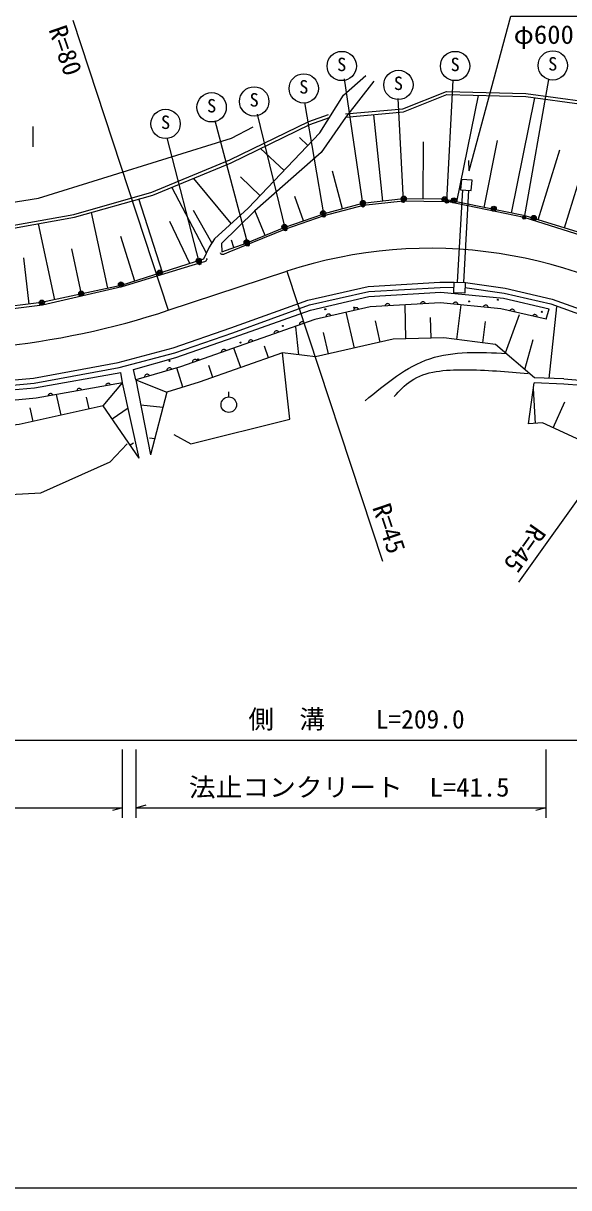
# Model space of a CAD drawing. Units: millimetres, scale not verified. Extents: x 40000 to 680000, y 20000 to 380000.
# Drawn here: x 177910 to 231461, y 205000 to 319398 of the extents above; entities that cross this region are included whole.
import ezdxf
from ezdxf.enums import TextEntityAlignment as Align

# ---------------------------------------------------------------- set-up
doc = ezdxf.new("R2010")
doc.units = ezdxf.units.MM
doc.header["$LTSCALE"] = 1000
doc.layers.add('M-BGD', color=7, linetype='Continuous', lineweight=25)
doc.layers.add('M-TTL-BAND', color=7, linetype='Continuous', lineweight=25)
doc.styles.add('ＭＳ ゴシック', font='')
doc.styles.get('ＭＳ ゴシック').set_extended_font_data('MS Gothic')

msp = doc.modelspace()

# ---------------------------------------------------------------- linework, layer by layer
at = {"layer": 'M-BGD'}
for p, q in [((182767, 319696), (192149, 291201)), ((211268, 301496), (209458, 313951)), ((219511, 301880), (220104, 313816)), ((229488, 313861), (227084, 300306)), ((220466, 301847), (222590, 312319)), ((205533, 311605), (207403, 300497)), ((214691, 312011), (215199, 301927)), ((225830, 300759), (228127, 312087)), ((203644, 299159), (200896, 310474)), ((213222, 301923), (212321, 310409)), ((231057, 299295), (234584, 310788)), ((178877, 307250), (178877, 309250)), ((196709, 309859), (199949, 297646)), ((195212, 295830), (192049, 308146)), ((205859, 307389), (205030, 308178)), ((217182, 302128), (217207, 307739)), ((223148, 301303), (224480, 307873)), ((203510, 304923), (201213, 307110)), ((228466, 300090), (230578, 306970)), ((221673, 304894), (221663, 305932)), ((201161, 302457), (199221, 304304)), ((209260, 301182), (208263, 304867)), ((195887, 296814), (192510, 303220)), ((198328, 299724), (194668, 304161)), ((191564, 294928), (189267, 302137)), ((205411, 299994), (204585, 302371)), ((221035, 303033), (220519, 293957)), ((221634, 302990), (221118, 293916)), ((196417, 297818), (194623, 300993)), ((200642, 300983), (197373, 297759)), ((201651, 298565), (200650, 300990)), ((211268, 301496), (207403, 300497)), ((215199, 301927), (211268, 301496)), ((219262, 301859), (215199, 301927)), ((219762, 301851), (219262, 301859)), ((227084, 300306), (219511, 301880)), ((186216, 293359), (184619, 300814)), ((194261, 295787), (192304, 299937)), ((207403, 300497), (203644, 299159)), ((234821, 297873), (227084, 300306)), ((180999, 292242), (179400, 299706)), ((203644, 299159), (198094, 296904)), ((188868, 294068), (187474, 298444)), ((198593, 297368), (198340, 298076)), ((178498, 291817), (177948, 296357)), ((183608, 292800), (182660, 297224)), ((198094, 296904), (197630, 296716)), ((195212, 295830), (187570, 293497)), ((195690, 295976), (195212, 295830)), ((192149, 291201), (203790, 295033)), ((203790, 295033), (213171, 266538)), ((187570, 293497), (179797, 291716)), ((179797, 291716), (175871, 291210)), ((215476, 288395), (215388, 291735)), ((220473, 288330), (220907, 291727)), ((210419, 287491), (209615, 291014)), ((225241, 287024), (226639, 290804)), ((229241, 290317), (229533, 291343)), ((229548, 284513), (230285, 291546)), ((204976, 286820), (204677, 289568)), ((212962, 288072), (212485, 290165)), ((217959, 288460), (217906, 290506)), ((223017, 288005), (223283, 290091)), ((207876, 286911), (207393, 289025)), ((226571, 264503), (243990, 288929)), ((227146, 285387), (227968, 288317)), ((199257, 285574), (198582, 287484)), ((201984, 286538), (201578, 287686)), ((187653, 284071), (187483, 285098)), ((188971, 284382), (188729, 285392)), ((193585, 283646), (193000, 285562)), ((196530, 284610), (196122, 285765)), ((185738, 281830), (187653, 284071)), ((189301, 276685), (187653, 284071)), ((188971, 284382), (192004, 283163)), ((188971, 284382), (190398, 276994)), ((227517, 280052), (228080, 284069)), ((181626, 280905), (181174, 282916)), ((184368, 281522), (184113, 282654)), ((192004, 283163), (190398, 276994)), ((198085, 282685), (198085, 283205)), ((228199, 280091), (228002, 283513)), ((178885, 280289), (178589, 281607)), ((189301, 276685), (185738, 281830)), ((186629, 280544), (188198, 281630)), ((191607, 281637), (189456, 281873)), ((229930, 279653), (231085, 282193)), ((188410, 277971), (188724, 278189)), ((190812, 278585), (190289, 278642)), ((110017, 248983), (374476, 248983)), ((187653, 241337), (187653, 248041)), ((188971, 248041), (188971, 241337)), ((229241, 241337), (229241, 248041)), ((188971, 242337), (189971, 242617)), ((117875, 242337), (187653, 242337)), ((187653, 242337), (186653, 242057)), ((188971, 242337), (229241, 242337)), ((229241, 242337), (228241, 242057))]:
    msp.add_line(p, q, dxfattribs=at)
for points in [[(221673, 304894), (225774, 320103), (237638, 320103)], [(199986, 301224), (207033, 308622), (209353, 312334), (211541, 314256)], [(212336, 313726), (209552, 310146), (207166, 306699), (200642, 300983)], [(209561, 310490), (215170, 310982), (219448, 312693), (227261, 312509), (233067, 311710), (238075, 309732), (246514, 303004), (260726, 291500), (267754, 286532), (273401, 284189), (278524, 283891), (284391, 286106), (290276, 290574), (296534, 296832)], [(209587, 310191), (215240, 310687), (219503, 312392), (227237, 312209), (232990, 311418), (237923, 309469), (246327, 302770), (260545, 291261), (267609, 286267), (273333, 283892), (278570, 283588), (284538, 285841), (290474, 290347), (296746, 296620)], [(74606, 309164), (79744, 302953), (82180, 301857), (113237, 300700), (137416, 300822), (140766, 302040), (145150, 306059), (147221, 305876), (149474, 303258), (152214, 299177), (154955, 297655), (162718, 297168), (170939, 298203), (182935, 300334), (190638, 302527), (198311, 305693), (206045, 309469), (207985, 310144)], [(74837, 309355), (79931, 303198), (82250, 302155), (113242, 301000), (137363, 301121), (140607, 302301), (145045, 306369), (147369, 306164), (149713, 303440), (152423, 299405), (155041, 297950), (162708, 297469), (170894, 298500), (182868, 300627), (190539, 302811), (198187, 305967), (205929, 309746), (207886, 310427)], [(150482, 305470), (151639, 303438), (152389, 301281), (153171, 300093), (157741, 299842), (165401, 299999), (179400, 302219), (198338, 308116), (200464, 309241)], [(259417, 282451), (258485, 283654), (246505, 294443), (234942, 298102), (227171, 300487), (219125, 302119), (215238, 302137), (211206, 301708), (207314, 300655)], [(220066, 302096), (220065, 302056), (220044, 301996), (220014, 301947), (219963, 301897), (219912, 301868), (219842, 301849), (219762, 301851)], [(199986, 301224), (196669, 298224), (196165, 297411), (195609, 296217), (187520, 293639), (179695, 291962), (174904, 291383), (168968, 291011), (163027, 291070), (154142, 292347), (152223, 292817), (142754, 296619), (136541, 295381), (124159, 295412), (121188, 295530), (109186, 296290)], [(197373, 297759), (197391, 296939), (199794, 297797), (203508, 299332), (207314, 300655)], [(195904, 296303), (195915, 296264), (195914, 296201), (195900, 296145), (195867, 296082), (195827, 296039), (195766, 295999), (195690, 295976)], [(197630, 296716), (197556, 296686), (197506, 296677), (197439, 296682), (197391, 296695), (197348, 296720), (197298, 296765), (197270, 296807), (197258, 296835)], [(110017, 289134), (113011, 288967), (114990, 288103), (162896, 283486), (166952, 283365), (172982, 283494), (178974, 284050), (187338, 285587), (192785, 287025), (198470, 288990), (206002, 291731), (211835, 293057), (218827, 293454), (220211, 293464)], [(110045, 289633), (113128, 289461), (115117, 288593), (162928, 283986), (166954, 283865), (172954, 283994), (178906, 284545), (187229, 286075), (192639, 287504), (198303, 289462), (205861, 292212), (211765, 293554), (218823, 293954), (220208, 293964)], [(188729, 285392), (192897, 286563), (198619, 288564), (206106, 291208), (211842, 292567), (218896, 292971), (225048, 292398), (229533, 291343)], [(221267, 293439), (225132, 292891), (229711, 291826), (234764, 289993), (240018, 287193), (256300, 275582)], [(221337, 293934), (225224, 293383), (229853, 292306), (234968, 290451), (240282, 287619), (256590, 275990)], [(229241, 290317), (224813, 291352), (218863, 291924), (211958, 291549), (206522, 290309), (199002, 287630), (193331, 285659), (188971, 284382)], [(213933, 291656), (213910, 291715), (213878, 291763), (213825, 291810), (213773, 291838), (213712, 291854), (213633, 291850), (213574, 291827), (213525, 291794), (213478, 291741), (213451, 291690), (213434, 291629)], [(217386, 291844), (217363, 291902), (217330, 291951), (217277, 291998), (217226, 292025), (217165, 292042), (217085, 292037), (217026, 292014), (216978, 291982), (216931, 291929), (216903, 291877), (216887, 291816)], [(220599, 291757), (220585, 291819), (220560, 291871), (220515, 291926), (220468, 291960), (220410, 291986), (220331, 291994), (220269, 291980), (220216, 291954), (220162, 291909), (220127, 291863), (220101, 291805)], [(208125, 290674), (208092, 290728), (208052, 290770), (207992, 290808), (207936, 290826), (207873, 290832), (207795, 290814), (207741, 290782), (207699, 290741), (207662, 290681), (207643, 290626), (207637, 290563)], [(210842, 291294), (210810, 291348), (210769, 291390), (210709, 291428), (210654, 291446), (210591, 291452), (210513, 291435), (210459, 291402), (210417, 291361), (210379, 291301), (210361, 291246), (210355, 291183)], [(223575, 291471), (223560, 291533), (223535, 291585), (223490, 291640), (223443, 291675), (223386, 291700), (223306, 291708), (223244, 291694), (223192, 291669), (223137, 291624), (223102, 291577), (223077, 291519)], [(226164, 291036), (226158, 291099), (226140, 291155), (226103, 291215), (226061, 291256), (226007, 291289), (225929, 291307), (225866, 291301), (225811, 291283), (225751, 291246), (225710, 291204), (225677, 291150)], [(228377, 290519), (228372, 290582), (228354, 290637), (228317, 290697), (228275, 290738), (228221, 290771), (228143, 290789), (228080, 290783), (228024, 290765), (227964, 290728), (227924, 290686), (227891, 290632)], [(205504, 289946), (205465, 289996), (205420, 290033), (205356, 290063), (205299, 290075), (205236, 290074), (205161, 290047), (205111, 290008), (205074, 289963), (205044, 289899), (205032, 289842), (205033, 289778)], [(219201, 288492), (214234, 288362), (206604, 286620), (203347, 287020), (195167, 284128), (192004, 283163)], [(200491, 288161), (200452, 288210), (200407, 288247), (200343, 288278), (200286, 288289), (200223, 288288), (200147, 288261), (200098, 288222), (200061, 288177), (200030, 288113), (200019, 288056), (200020, 287993)], [(202998, 289053), (202959, 289103), (202914, 289140), (202850, 289171), (202793, 289182), (202729, 289181), (202654, 289154), (202604, 289115), (202567, 289070), (202537, 289006), (202525, 288949), (202527, 288886)], [(230998, 284458), (228099, 284568), (224289, 287842), (219201, 288492)], [(118025, 287409), (162850, 283022), (166946, 282880), (172953, 283046), (179023, 283579), (187483, 285098)], [(197821, 287220), (197782, 287270), (197737, 287307), (197674, 287338), (197616, 287350), (197553, 287349), (197478, 287323), (197428, 287284), (197390, 287239), (197359, 287176), (197347, 287119), (197348, 287055)], [(185738, 281830), (177514, 279980), (171395, 279283), (162693, 279360), (126362, 281728), (120431, 284851), (117875, 286486)], [(187653, 284071), (179163, 282557), (172998, 281987), (166753, 281787), (162670, 281917), (117875, 286486)], [(192703, 279006), (194349, 278084), (204096, 280520), (203347, 287020)], [(194985, 286234), (194946, 286284), (194902, 286321), (194838, 286352), (194781, 286364), (194718, 286363), (194642, 286337), (194592, 286299), (194555, 286254), (194524, 286190), (194512, 286133), (194513, 286070)], [(190301, 284772), (190265, 284824), (190222, 284863), (190160, 284897), (190104, 284912), (190040, 284914), (189964, 284892), (189912, 284856), (189872, 284813), (189838, 284751), (189823, 284694), (189821, 284631)], [(192481, 285410), (192445, 285462), (192402, 285502), (192340, 285536), (192284, 285550), (192220, 285553), (192144, 285530), (192092, 285494), (192052, 285451), (192018, 285389), (192003, 285333), (192001, 285270)], [(186484, 283863), (186454, 283918), (186416, 283962), (186358, 284003), (186303, 284023), (186241, 284033), (186162, 284019), (186106, 283988), (186062, 283950), (186022, 283892), (186001, 283837), (185992, 283775)], [(241652, 279667), (238409, 282065), (235911, 283549), (234451, 283671), (230967, 283959), (228080, 284069)], [(230998, 284458), (234492, 284169), (236067, 284038), (238686, 282482), (241949, 280069)], [(180824, 282854), (180794, 282909), (180755, 282953), (180697, 282994), (180643, 283014), (180580, 283023), (180502, 283009), (180446, 282979), (180402, 282941), (180362, 282883), (180341, 282828), (180332, 282766)], [(183654, 283358), (183624, 283414), (183586, 283458), (183528, 283498), (183473, 283519), (183410, 283528), (183332, 283514), (183276, 283484), (183232, 283445), (183192, 283387), (183171, 283333), (183162, 283270)], [(151064, 280118), (151644, 273737), (152039, 270840), (152764, 268666), (154871, 270313), (159810, 271827), (166330, 272552), (179633, 273276), (186447, 276306), (188093, 278084)], [(240679, 274753), (237069, 275368), (235025, 275598), (233077, 278222), (228881, 280130), (227517, 280052)]]:
    msp.add_lwpolyline(points, dxfattribs=at)
for points in [[(220842, 303048), (221900, 302964), (221981, 303974), (220922, 304058)], [(221280, 293938), (221254, 292898), (220198, 292923), (220224, 293964)]]:
    msp.add_lwpolyline(points, close=True, dxfattribs=at)
for centre, radius in [((209175, 315201), 1440), ((220311, 315201), 1440), ((229893, 315257), 1440), ((214743, 313346), 1440), ((205451, 312998), 1440), ((196403, 311142), 1440), ((200579, 311722), 1440), ((191879, 309518), 1440), ((215266, 302175), 250), ((215199, 301927), 150), ((215199, 301927), 90), ((215266, 302175), 150), ((215266, 302175), 50), ((219266, 302109), 250), ((219266, 302109), 150), ((219266, 302109), 50), ((219511, 301880), 150), ((220189, 301994), 250), ((220189, 301994), 150), ((220189, 301994), 50), ((207349, 300741), 250), ((207349, 300741), 150), ((211258, 301746), 250), ((211258, 301746), 150), ((211268, 301496), 150), ((211268, 301496), 90), ((211258, 301746), 50), ((211268, 301496), 30), ((215199, 301927), 30), ((219511, 301880), 90), ((219511, 301880), 30), ((224105, 301181), 250), ((224105, 301181), 150), ((224105, 301181), 50), ((207403, 300497), 150), ((207349, 300741), 50), ((207403, 300497), 90), ((207403, 300497), 30), ((227084, 300306), 150), ((227084, 300306), 90), ((227084, 300306), 30), ((228023, 300273), 250), ((228023, 300273), 150), ((228023, 300273), 50), ((203548, 299390), 250), ((203548, 299390), 150), ((203644, 299159), 150), ((203548, 299390), 50), ((203644, 299159), 90), ((203644, 299159), 30), ((199842, 297884), 250), ((199842, 297884), 150), ((199842, 297884), 50), ((199949, 297646), 150), ((199949, 297646), 90), ((199949, 297646), 30), ((195139, 296069), 250), ((191312, 294901), 250), ((195139, 296069), 150), ((195212, 295830), 150), ((195139, 296069), 50), ((195212, 295830), 90), ((195212, 295830), 30), ((191312, 294901), 150), ((191312, 294901), 50), ((183604, 292845), 250), ((183604, 292845), 150), ((183604, 292845), 50), ((187503, 293738), 250), ((187503, 293738), 150), ((187503, 293738), 50), ((179727, 291959), 250), ((179727, 291959), 150), ((179727, 291959), 50), ((221687, 292077), 50), ((224511, 292231), 50), ((207565, 291310), 50), ((210390, 291464), 50), ((228824, 291049), 50), ((203406, 289668), 50), ((199246, 288026), 50), ((192262, 286230), 50), ((195086, 286383), 50), ((198085, 281925), 760)]:
    msp.add_circle(centre, radius, dxfattribs=at)
for centre, radius, start, end in [((217862, 252290), 45000, 54.50668, 108.22382), ((167131, 367188), 80000, 275.72876, 288.22382)]:
    msp.add_arc(centre, radius, start, end, dxfattribs=at)
for points, knots in [([(211473, 282305), (213494, 283989), (215515, 285672), (217840, 286447), (220144, 287214), (222745, 287089), (225347, 286965)], [0, 0, 0, 0, 1, 1, 1, 2, 2, 2, 2]), ([(214320, 282719), (214842, 283289), (215364, 283858), (215977, 284273), (217417, 285247), (219357, 285365), (221205, 285360), (223377, 285353), (225423, 285175), (227470, 284997)], [0, 0, 0, 0, 1, 1, 1, 2, 2, 2, 3, 3, 3, 3])]:
    msp.add_open_spline(points, degree=3, knots=knots, dxfattribs=at)
at = {"layer": 'M-TTL-BAND'}
msp.add_line((40000, 205000), (579000, 205000), dxfattribs=at)

# ---------------------------------------------------------------- texts
at = {"layer": 'M-BGD', "style": 'ＭＳ ゴシック'}
for s, rotation, p in [('R=80', 289.1, (179850, 318609)), ('R=45', 288.8, (211638, 271659)), ('R=45', 234.7, (227394, 270666))]:
    msp.add_text(s, height=1833, rotation=rotation, dxfattribs=at).set_placement(p, align=Align.BOTTOM_LEFT)
at = {"layer": 'M-BGD', "style": 'ＭＳ ゴシック', "width": 1.05}
for s, p in [('φ600 L=9.1', (226052, 316825)), ('法止コンクリート\u3000L=41.5', (194168, 242877))]:
    msp.add_text(s, height=1833, dxfattribs=at).set_placement(p, align=Align.BOTTOM_LEFT)
at = {"layer": 'M-BGD', "style": 'ＭＳ ゴシック'}
for s, height, p in [('S', 1320, (208725, 314301)), ('S', 1320, (219861, 314301)), ('S', 1320, (229443, 314357)), ('S', 1320, (205001, 312098)), ('S', 1320, (214293, 312446)), ('S', 1320, (200129, 310822)), ('S', 1320, (195953, 310242)), ('S', 1320, (191429, 308618)), ('側\u3000溝\u3000\u3000L=209.0', 1833, (200015, 249562))]:
    msp.add_text(s, height=height, dxfattribs=at).set_placement(p, align=Align.BOTTOM_LEFT)

doc.saveas('drawing.dxf')
